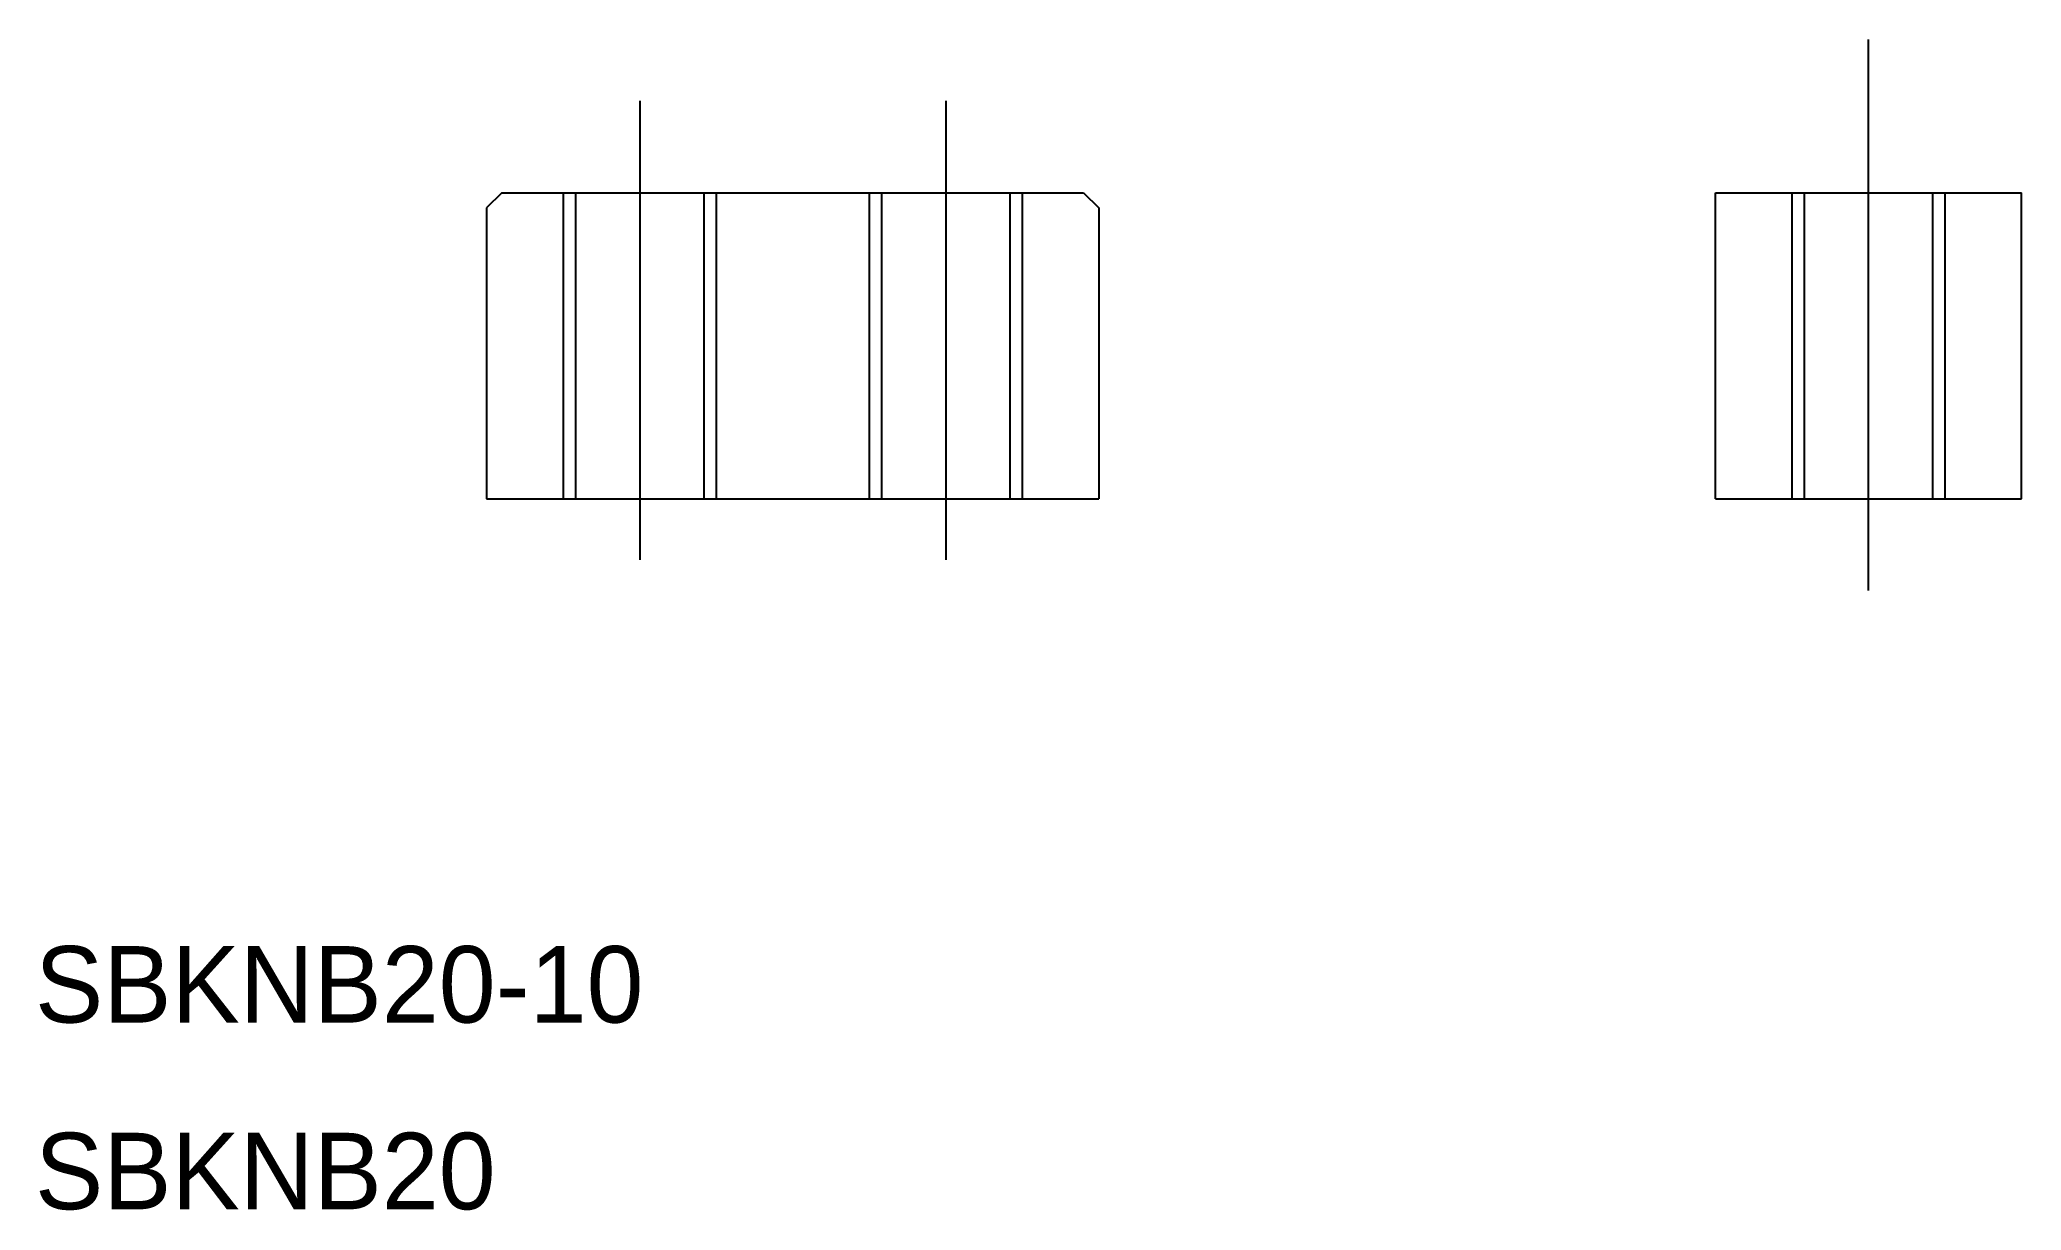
# Model space of a CAD drawing. Extents: x 499.6 to 564.3, y 433.1 to 471.3.
import ezdxf

# ---------------------------------------------------------------- set-up
doc = ezdxf.new("R2010")
doc.units = 0
doc.linetypes.add('CENTER', pattern=[50.8, 31.75, -6.35, 6.35, -6.35])
doc.linetypes.add('DASHED', pattern=[19.05, 12.7, -6.35])
doc.layers.get('0').update_dxf_attribs({"linetype": 'CONTINUOUS'})
doc.layers.add('CENTER', color=1, linetype='CENTER')

msp = doc.modelspace()

# ---------------------------------------------------------------- linework, layer by layer
at = {"color": 7, "linetype": 'CONTINUOUS'}
for p, q in [((514.671, 466.348), (514.171, 465.848)), ((514.671, 466.348), (533.671, 466.348)), ((533.671, 466.348), (534.171, 465.848)), ((554.321, 456.348), (554.321, 466.348)), ((554.321, 466.348), (564.321, 466.348)), ((564.321, 456.348), (564.321, 466.348)), ((514.171, 465.848), (514.171, 456.348)), ((534.171, 465.848), (534.171, 456.348)), ((514.171, 456.348), (534.171, 456.348)), ((554.321, 456.348), (564.321, 456.348))]:
    msp.add_line(p, q, dxfattribs=at)
at = {"color": 3, "linetype": 'DASHED'}
for p, q in [((516.671, 466.348), (516.671, 456.348)), ((517.071, 466.348), (517.071, 456.348)), ((521.271, 466.348), (521.271, 456.348)), ((521.671, 466.348), (521.671, 456.348)), ((526.671, 466.348), (526.671, 456.348)), ((527.071, 466.348), (527.071, 456.348)), ((531.271, 466.348), (531.271, 456.348)), ((531.671, 466.348), (531.671, 456.348)), ((556.821, 466.348), (556.821, 456.348)), ((557.221, 466.348), (557.221, 456.348)), ((561.421, 466.348), (561.421, 456.348)), ((561.821, 466.348), (561.821, 456.348))]:
    msp.add_line(p, q, dxfattribs=at)
at = {"layer": 'CENTER', "color": 1, "linetype": 'CENTER'}
for p, q in [((559.321, 453.348), (559.321, 471.348)), ((519.171, 469.348), (519.171, 454.348)), ((529.171, 469.348), (529.171, 454.348))]:
    msp.add_line(p, q, dxfattribs=at)

# ---------------------------------------------------------------- texts
at = {"color": 7, "linetype": 'CONTINUOUS'}
for s, p in [('SBKNB20-10', (499.412, 439.231)), ('SBKNB20', (499.412, 433.131))]:
    msp.add_text(s, height=2.5, dxfattribs=at).set_placement(p)

doc.saveas('drawing.dxf')
